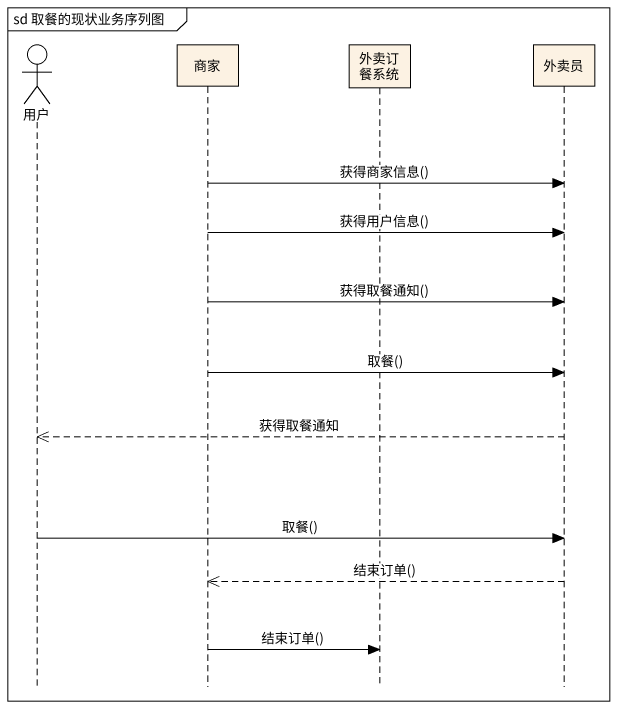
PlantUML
@startuml
mainframe sd 取餐的现状业务序列图
hide footbox
actor 用户
participant 商家
participant 外卖订餐系统
participant 外卖员

商家 -> 外卖员 : 获得商家信息()
商家 -> 外卖员 : 获得用户信息()
商家 -> 外卖员 : 获得取餐通知()
商家 -> 外卖员 : 取餐()
外卖员 -->> 用户 : 获得取餐通知
用户 -> 外卖员 : 取餐()
外卖员 -->> 商家 : 结束订单()
商家 -> 外卖订餐系统 : 结束订单()
@enduml
